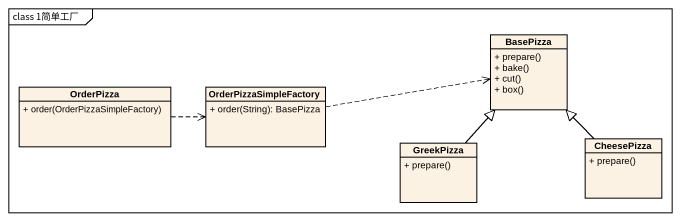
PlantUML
@startuml
mainframe class 1简单工厂
hide circle
hide empty members
skinparam classAttributeIconSize 0
class BasePizza {
  + prepare()
  + bake()
  + cut()
  + box()
}
class OrderPizza {
  + order(OrderPizzaSimpleFactory)
}
class OrderPizzaSimpleFactory {
  + order(String): BasePizza
}
class GreekPizza {
  + prepare()
}
class CheesePizza {
  + prepare()
}
OrderPizza .right.> OrderPizzaSimpleFactory
OrderPizzaSimpleFactory .right.> BasePizza
GreekPizza -up-|> BasePizza
CheesePizza -up-|> BasePizza
@enduml
